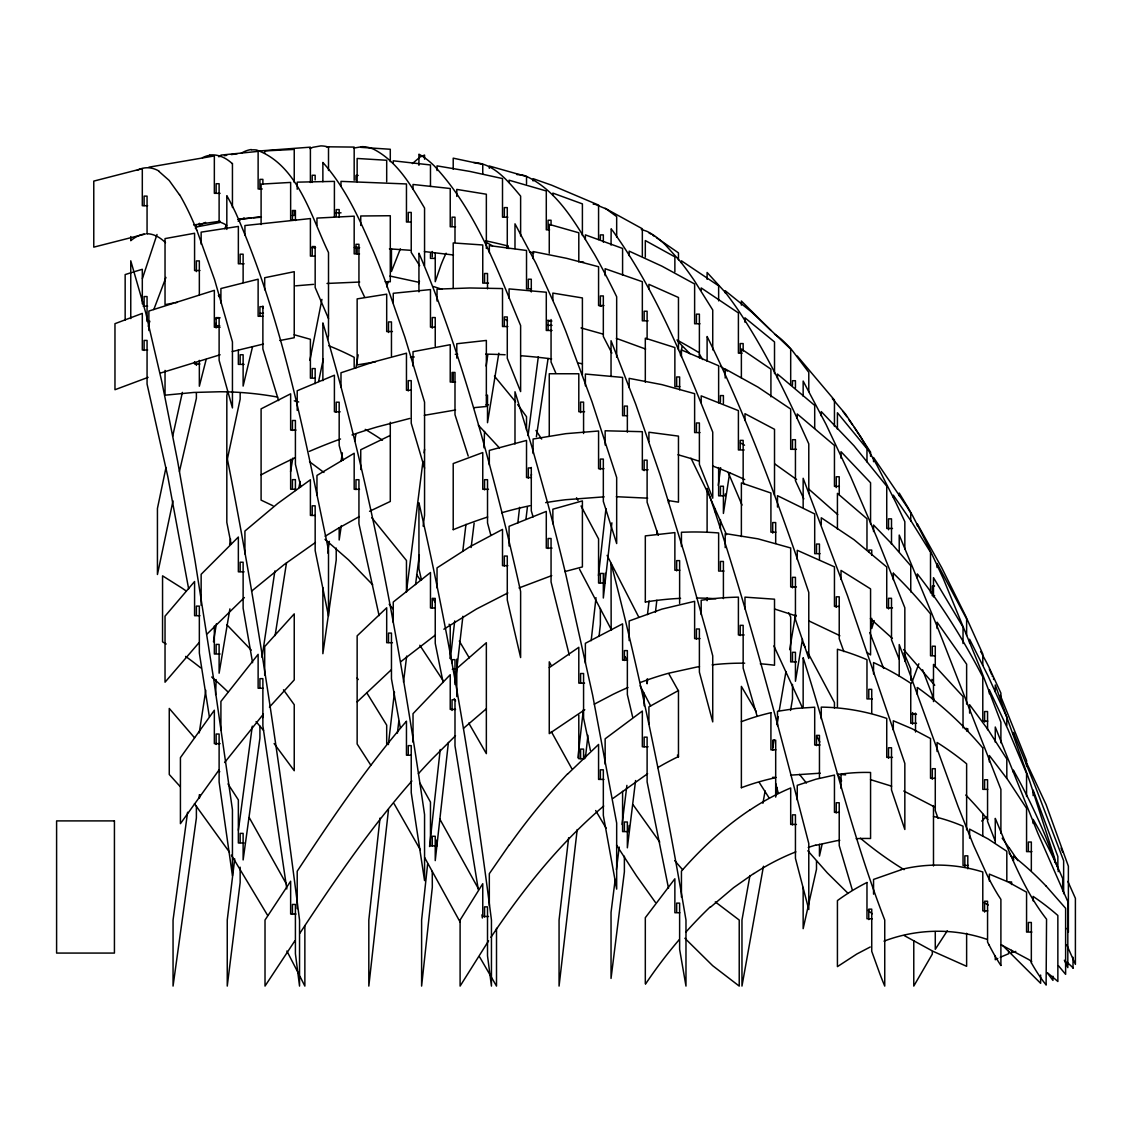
<?xml version="1.0" encoding="UTF-8"?>
<svg xmlns="http://www.w3.org/2000/svg" width="1132" height="1132" viewBox="0 0 1132 1132"><rect width="100%" height="100%" fill="white"/><g stroke="black" fill="none" stroke-linecap="round" stroke-linejoin="round"><path stroke-width="1.5" d="M427.641 864.027L421.613 920.047L421.613 986.085L432.311 887.304L432.268 871.357M429.552 846.538L440.221 749.54M380.027 818.082L368.82 920.047L368.82 986.085L388.502 809.55M595.998 597.682L591.173 640.698M598.46 575.594L605.96 508.593M599.083 636.085L600.37 624.482L600.37 608.535M450.409 658.683L454.71 620.93M448.413 742.422L435.24 860.617L435.24 836.265L432.268 836.265L432.268 845.845M585.4 757.832L587.947 735.319M388.375 744.587L394.474 692.048M517.833 522.942L519.616 507.32M583.362 709.764L577.872 757.832M577.207 829.572L559.067 986.085L559.067 920.047L568.646 837.722M611.888 522.814L603.328 598.021L603.328 573.443L600.37 573.443L600.37 583.008M656.843 534.191L657.197 531.149M655.428 612.37L656.843 600.229M397.403 733.154L398.804 721.325M462.776 551.411L465.96 524.342M462.903 616.275L454.993 684.52L454.993 659.659L452.036 659.659L452.036 662.828M647.476 614.605L649.075 600.951M647.66 679.129L647.108 683.785L647.108 679.058M525.927 519.376L527.427 506.952M403.501 682.101L406.671 656.065M635.576 780.542L627.354 847.826L627.354 822.002L624.383 822.002L624.383 831.341M406.614 590.423L422.958 461.304M471.138 547.492L474.138 523.168M528.064 435.636L538.323 356.665M626.902 785.382L622.062 824.492M616.402 869.701L619.232 847.09M234.734 858.905L227.249 920.047L227.249 986.085L240.154 882.55L240.154 867.183M415.557 584.565L419.335 555.005M531.29 475.567L531.474 474.167M615.2 879.38L611.039 912.392L611.039 978.43L624.383 871.796L624.383 856.231M668.446 502.877L668.8 500.174M714.872 511.678L715.254 508.749M238.385 830.209L252.295 726.164M718.268 485.373L720.617 467.658M424.075 452.899L424.557 449.305M423.113 526.154L424.557 515.343L424.557 402.157L404.86 337.11L385.531 281.684A789.726 324.926 -90 0 0 373.716 251.856C360.103 220.4 345.968 188.237 322.875 162.442L322.875 181.714M536.37 436.711L548.086 358.49M483.972 447.791L484.553 431.462M187.587 812.252L173.054 920.047L173.054 986.085L196.388 817.912L196.388 805.984M327.714 553.039L329.37 541.365M486.166 366.075L487.75 355.038M262.03 657.423L274.892 570.938M262.879 717.603L263.232 715.226M199.232 732.885L205.783 690.308M199.869 794.777L199.345 798.202L199.345 794.692M342.373 452.842L341.114 461.064M341.34 525.616L339.175 540.006L339.175 527.809L359.339 516.546M275.104 635.576L286.509 562.717M213.467 641.802L216.368 623.874M215.618 694.581L216.141 679.582M290.57 471.676L292.82 458.106M354.698 441.324L355.972 433.768M795.57 614.492L789.669 649.683M355.972 367.787L358.179 354.825M802.461 639.269L795.442 681.252L795.442 652.301L792.485 652.301L792.485 661.046M790.561 710.443L792.485 698.968L792.485 684.379M229.909 608.875L219.113 673.2L219.113 644.405L216.141 644.405L216.141 653.206M785.948 671.587L779.269 710.472M229.626 544.534L230.56 539.044M298.975 487.623L300.051 481.397M729.701 472.709L723.405 513.433L723.405 486.236L720.433 486.236L720.433 495.377M776.849 724.423L778.193 716.669M777.274 788.014L775.689 797.112M772.774 747.644L774.132 739.904M765.119 790.928L762.911 803.281M749.95 875.545L741.969 920.047L741.969 986.085L763.463 866.235M309.885 360.4L321.927 299.4M498.83 353.212L487.51 422.703L487.51 395.195L486.222 395.195M680.445 355.193L682.087 346.59M418.939 283.623L419.448 281.047M318.601 381.484L323.313 358.943M227.702 391.304L226.825 395.62L226.825 522.376L231.098 543.954M226.825 461.658L240.154 399.186L240.154 393.639M165.994 467.516L157.433 508.466L157.433 574.504L172.998 500.882M172.687 436.259L182.365 392.394M179.45 471.45L196.388 398.294L196.388 392.804M822.087 844.373L819.455 856.061L819.455 844.345M327.629 339.473L328.506 335.652L328.506 252.563C311.003 216.24 297.886 164.975 256.582 150.018A134.368 55.284 90 0 0 251.516 149.905M507.079 248.446L507.688 246.026M252.521 346.788L243.125 386.083L243.125 354.769L240.154 354.769L240.154 363.103M206.165 359.467L199.345 386.224L199.345 360.372M215.604 325.082L216.141 323.228M262.879 308.13L263.332 306.602M386.691 286.82L388.333 281.302M142.42 278.5L157.008 234.465M874.173 620.577L871.739 628.543L871.739 618.341M148.179 326.313L149.849 321.205M224.914 228.82L226.075 225.325M153.796 309.56L165.951 277.411M911.684 683.02L918.859 663.777M400.346 248.899L391.46 271.524L391.46 248.63M294.829 940.876L265.015 986.085L265.015 920.047L290.641 881.22L290.641 914.048L295.976 914.048M299.796 933.348C331.662 884.955 364.334 836.916 401.818 792.655A774.147 705.59 -90 0 1 411.864 781.023M488.6 940.819L460.101 986.085L460.101 920.047L482.756 883.696L482.756 916.481L488.5 916.481M490.934 937.31C523.083 889.299 559.533 843.581 603.71 806.041M947.272 930.815L935.273 949.309L935.273 931.594M509.315 844.783L489.321 873.692L489.321 905.784M219.099 769.873L180.427 823.672L180.427 757.633L214.344 710.245L214.344 743.639L220.089 743.639M224.603 762.558L263.402 714.122M269.43 707.132L294.235 679.908L294.235 613.869L264.69 646.584L264.69 675.238M199.204 642.467L165.031 682.2L165.031 616.162L194.577 581.508L194.577 615.709L199.911 615.709M412.388 163.588L419.731 157.32M207.326 633.764L244.385 597.555M567.797 773.892L598.573 744.446L598.573 779.424L603.908 779.424M981.727 821.068L986.071 816.837M357.146 701.882L391.318 669.748M455.503 735.729L431.632 759.445A774.147 705.59 -90 0 0 418.359 773.736M456.79 668.474L486.35 642.721L486.35 753.643L468.761 723.079M710.726 906.987L733.55 887.7L753.771 873.479M463.554 728.301L486.35 708.774M251.615 591.116L284.274 564.486L315.432 542.497M400.827 661.654L435.395 635.038M612.964 798.428L647.617 773.708M549.261 667.625L578.806 647.32L578.806 683.12L584.551 683.12M749.639 810.13C724.169 827.124 701.585 848.137 681.436 871.131L681.436 897.124M443.843 629.208L476.459 609.016L507.858 592.942M325.153 536.243L339.246 527.71M584.791 709.693L549.261 733.663L549.261 661.824L551.1 665.163M657.72 767.609L663.861 764.128A354.047 322.691 90 0 1 678.45 756.558M594.314 704.161L612.964 694.383A375.98 342.685 90 0 1 627.963 687.52M420.68 156.768L424.557 155.056L424.557 159.188M997.759 958.464L995.269 959.738L995.269 955.62M870.239 946.989L856.825 954.007L837.425 966.629L837.425 900.591A232.612 212.009 90 0 1 866.956 882.493M369.556 511.282L390.285 501.462L390.285 422.264M1000.249 957.262L1008.612 953.738L1008.612 951.333M390.285 435.424L360.74 449.758L360.74 469.539M519.008 587.961L551.737 575.608M148.122 377.352L114.969 389.719L114.969 323.681L142.307 313.394L142.307 350.029L147.641 350.029M884.021 941.145C916.75 928.636 953.71 927.957 986.849 939.305M160.645 373.008L220.117 354.783M131.567 272.543L125.157 274.581L125.157 319.988M132.642 272.218L142.307 269.289L142.307 303.857M564.797 571.589L582.4 566.934L582.4 500.896L552.855 509.202L552.855 523.791M1015.772 951.432L1011.569 952.705L1011.569 950.371M815.847 845.279L836.364 840.807A219.566 200.123 90 0 1 839.788 840.284M901.213 869.744L873.55 879.423L873.55 894.167M232.23 351.571L263.445 344.043M409.77 418.458L377.296 426.906A677.927 617.888 90 0 0 352.024 434.929M145.391 233.984L93.772 247.144L93.772 181.106L142.307 168.626L142.307 205.713L147.641 205.713M148.872 167.182L214.344 155.933L214.344 193.331L220.089 193.331M195.808 227.065L219.75 222.523M279.845 340.534L294.235 337.732L294.235 271.694L264.69 277.722L264.69 289.778M424.33 415.331L455.559 409.968M173.238 303.093L165.031 304.635L165.031 238.597L194.577 233.263L194.577 270.52L199.911 270.52M175.29 302.725L177.342 302.343M218.589 156.683L220.91 156.287M224.405 155.707L226.725 155.325M209.731 155.296L207.864 155.678A124.478 51.209 90 0 0 202.444 157.716M215.278 318.559L220.117 317.809M144.104 234.112L142.292 234.465A125.228 51.52 -90 0 0 130.774 240.691L130.76 236.546M375.583 361.83L357.146 364.928L357.146 298.89L386.691 294.164L386.691 331.535L392.436 331.535M193.629 224.943L220.16 221.235M218.391 295.41L219.75 295.197M231.367 154.603L237.196 153.726M237.791 219.679L251.049 217.91M790.589 775.151L820.261 773.198M220.91 155.098L258.124 151.391L258.124 188.973L262.228 188.973M253.469 217.613L259.511 216.905M257.19 151.136L310.394 147.16L310.394 182.507M474.011 407.662L486.35 406.473L486.35 340.435L456.79 343.746L456.79 358.108M410.492 357.33L414.27 356.962M239.517 219.07L261.407 217.188M295.594 285.844L313.55 284.358M260.035 313.408L263.445 313.196M327.021 283.453L359.693 282.038M292.183 215.519L294.235 215.448L294.235 211.316M455.276 354.316L457.696 354.245M604.106 496.849L565.83 499.707A515.442 469.794 90 0 0 545.666 502.636M312.092 247.724L315.616 247.639M473.671 162.499C494.132 163.418 508.466 181.672 520.621 196.105L520.621 236.008M326.271 146.792L354.175 147.089L354.175 180.285M215.108 325.705L219.75 325.719M358.193 175.418L355.972 175.418L355.972 180.186M507.844 217.203L502.509 217.203L502.509 178.559L469.78 171.413L437.037 165.88L437.037 170.55M295.976 220.103L290.641 220.103L290.641 182.422L261.096 184.12L261.096 224.575M411.383 222.028L406.459 222.028L406.459 183.95L340.987 181.375L340.987 186.101M455.559 226.782L450.225 226.782L450.225 188.506L413.024 184.474L413.024 189.171M549.572 229.838L546.289 229.838L546.289 190.954L509.075 180.214L509.075 182.521M359.509 253.893L354.175 253.893L354.175 216.17L316.96 218.08L316.96 225.211M315.319 256.129L310.394 256.129L310.394 218.561L244.922 225.537L244.922 235.102M435.395 258.393L430.471 258.393L430.471 253.54M580.603 262.03L583.574 262.03M244.102 263.798L238.357 263.798L238.357 226.428L201.142 232.145L201.142 244.144M488.5 283.113L482.756 283.113L482.756 244.979L453.21 242.941L453.21 288.335M531.446 288.83L526.522 288.83L526.522 250.469L489.321 245.602L489.321 252.634M603.908 305.541L598.573 305.541L598.573 266.742L566.651 258.337L533.087 251.559L533.087 258.549M143.127 306.164L147.641 306.164M262.879 306.673L259.921 306.673L259.921 315.927M263.048 316.281L258.124 316.281L258.124 279.208L220.91 288.533L220.91 303.051M551.058 320.865L548.086 320.865L548.086 329.497M648.084 320.837L642.339 320.837L642.339 281.712L605.139 268.723L605.139 275.628M699.958 323.766L694.624 323.766L694.624 283.99L661.88 266.147L629.151 251.134L629.151 255.69M547.52 325.323L552.034 325.323M507.844 326.54L502.509 326.54L502.509 288.561L469.78 287.981L437.037 289.127L437.037 301.013M435.395 327.162L430.471 327.162L430.471 289.566L393.257 293.287L393.257 302.852M220.089 327.247L214.344 327.247L214.344 290.344L148.872 311.045L148.872 330.544M552.034 330.473L546.289 330.473L546.289 292.24L509.075 288.901L509.075 298.31M742.097 353.17L738.404 353.17L738.404 312.913L701.189 287.938L701.189 290.174M199.911 364.009L194.577 364.009L194.577 361.66M244.102 364.377L238.357 364.377L238.357 350.113M315.319 378.173L310.394 378.173L310.394 339.303L294.221 334.761M455.559 382.05L450.225 382.05L450.225 344.708L413.024 351.684L413.024 366.145M679.794 386.564L674.87 386.564L674.87 347.552L645.311 338.185L645.311 382.206M411.383 390.257L406.459 390.257L406.459 353.198L373.716 361.929L340.987 372.768L340.987 387.413M486.038 404.789L488.5 404.789M340.166 411.807L334.407 411.807L334.407 375.216L297.207 390.752L297.207 410.435M584.551 411.708L578.806 411.708L578.806 373.772L549.261 373.744L549.261 435.65M627.51 415.699L622.586 415.699L622.586 377.423L585.371 374.041L585.371 385.814M295.976 430.103L290.641 430.103L290.641 393.823L261.096 408.864L261.096 500.118L273.01 505.778M699.958 432.58L694.624 432.58L694.624 393.681L661.88 384.625L629.151 378.357L629.151 387.696M796.433 449.319L790.688 449.319L790.688 409.062L757.945 387.102L725.202 368.99L725.202 378.031M744.149 449.97L738.404 449.97L738.404 410.633L701.189 395.86L701.189 402.751M531.29 467.94L528.333 467.94L528.333 478.199M603.908 468.69L598.573 468.69L598.573 430.995L565.83 433.669L533.087 439.032L533.087 453.479M648.084 469.766L642.339 469.766L642.339 431.688L605.139 430.783L605.139 445.003M531.446 477.534L526.522 477.534L526.522 440.433L489.321 450.423L489.321 464.997M839.378 486.378L834.454 486.378L834.454 445.456L797.253 413.987L797.253 418.401M295.976 489.25L290.641 489.25L290.641 459.394M359.509 489.307L354.175 489.307L354.175 453.253L316.96 475.44L316.96 495.434M488.5 489.307L482.756 489.307L482.756 452.559L453.21 463.554L453.21 529.592M723.971 495.844L718.636 495.844L718.636 467.544M315.319 515.428L310.394 515.428L310.394 479.784L277.665 503.542L244.922 531.035L244.922 553.987M892.483 528.46L886.738 528.46L886.738 486.194L853.995 445.739L821.266 411.595L821.266 415.925M775.844 532.153L770.92 532.153L770.92 493.014L741.375 482.911L741.375 536.568M552.034 548.1L546.289 548.1L546.289 511.395L509.075 526.323L509.075 545.992M820.035 553.661L814.7 553.661L814.7 513.956L777.486 495.689L777.486 507.079M507.844 565.66L502.509 565.66L502.509 529.394L469.78 546.827L437.037 567.854L437.037 587.918M679.794 570.231L674.87 570.231L674.87 532.592L645.311 535.889L645.311 601.927M723.971 571.066L718.636 571.066L718.636 532.96A361.83 329.78 -90 0 0 690.732 531.998L681.436 532.252L681.436 546.487M244.102 571.83L238.357 571.83L238.357 537.035L201.142 574.32L201.142 605.365M934.537 586.022L932.315 586.022L932.315 594.682M796.433 586.942L790.688 586.942L790.688 547.973L757.945 538.832L725.202 533.568L725.202 547.633M932.16 595.616L934.622 595.616M839.378 606.427L834.454 606.427L834.454 566.863L797.253 550.308L797.253 559.463M435.395 607.983L430.471 607.983L430.471 572.523L393.257 602.026L393.257 622.374M892.483 607.898L886.738 607.898L886.738 567.005L853.995 539.681L821.266 517.763L821.266 524.498M744.149 634.953L738.404 634.953L738.404 597.158A323.794 295.112 -90 0 0 701.189 600.257L701.189 614.619M699.958 638.59L694.624 638.59L694.624 601.318L661.88 609.129L629.151 620.973L629.151 640.585M392.436 642.707L386.691 642.707L386.691 607.785L357.146 635.844L357.146 743.993L370.801 765.175M220.089 654.013L214.344 654.013L214.344 626.01M935.442 655.824L930.518 655.824L930.518 613.926A479.968 437.461 -90 0 0 893.318 573.202M627.51 660.211L622.586 660.211L622.586 623.845L585.371 643.301L585.371 663.211M796.433 661.909L790.688 661.909L790.688 617.067L788.679 612.752M452.276 669.267L456.79 669.267M263.048 688.256L258.124 688.256L258.124 654.338L220.91 701.43L220.91 730.451M872.305 698.925L866.971 698.925L866.971 659.687A293.259 267.279 90 0 0 837.425 649.244L837.425 707.033M455.559 709.396L450.225 709.396L450.225 674.714L413.024 713.669L413.024 742.238M912.548 713.669L915.519 713.669M911.982 714.32L916.496 714.32M987.712 721.141L982.788 721.141L982.788 676.95C963.997 640.811 942.489 605.988 917.316 573.938L917.316 578.141M916.496 723.277L910.751 723.277L910.751 683.261A315.262 287.344 -90 0 0 873.55 662.56L873.55 673.936M965.016 728.796L967.803 728.796L967.803 731.399M820.035 744.969L814.7 744.969L814.7 707.203L796.093 708.434L777.486 711.321L777.486 725.754M648.084 746.766L642.339 746.766L642.339 711.066L605.139 738.814L605.139 764.185M775.844 749.823L770.92 749.823L770.92 712.721M411.383 755.228L406.459 755.228L406.459 721.183C365.99 768.119 331.209 819.54 297.207 871.23L297.207 908.699M892.483 757.379L886.738 757.379L886.738 718.41A251.191 228.947 -90 0 0 821.266 707.118L821.266 718.976M584.551 758.709L578.806 758.709L578.806 715.07M772.562 777.359L775.844 777.359M935.442 778.307L930.518 778.307L930.518 738.531L912.095 728.753L893.304 720.759L893.304 729.914M987.712 789.358L982.788 789.358L982.788 747.672M839.378 812.366L834.454 812.366L834.454 775.08L815.847 779.241L797.253 785.339L797.253 799.999M796.433 824.45L790.688 824.45L790.688 787.971A276.533 252.04 90 0 0 749.681 810.201M627.51 831.61L622.586 831.61L622.586 791.367M628.741 831.61L629.151 825.469M244.102 842.986L238.357 842.986L238.357 799.914L228.013 783.938M435.395 845.873L430.471 845.873L430.471 802.093L420.043 783.259M436.216 845.873L437.037 845.873L437.037 839.902M1031.903 851.632L1026.568 851.632L1026.568 808.347L1007.961 780.005L989.354 755.511L989.354 761.864M968.369 865.442L963.035 865.442L963.035 826.19A216.056 196.911 -90 0 0 933.49 816.441M1008.612 881.941L1011.569 881.941L1011.569 884.502M987.712 910.836L982.788 910.836L982.788 871.98A182.917 166.715 90 0 0 901.171 869.489M679.794 912.732L674.87 912.732L674.87 878.786L645.311 917.698L645.311 983.736M872.319 918.76L866.971 918.76L866.971 882.536M1031.903 932.075L1026.568 932.075L1026.568 892.172L1007.961 881.899L989.354 874.13L989.354 881.021M385.191 281.741L390.285 281.783L390.285 215.731L360.74 215.986L360.74 225.452M616.332 496.707L647.688 498.165M354.358 247.568L359.651 247.667M360.74 147.33L390.285 149.268L390.285 161.65M389.422 248.856L409.94 250.257M837.156 773.977L845.59 774.882M424.401 251.559L453.507 254.997M593.21 204.156L594.456 204.326M668.234 500.542L678.464 502.155L678.464 436.117L648.905 432.226L648.905 441.622M389.974 276.052L418.359 282.193M595.701 204.567L606.327 209.024L616.671 216.594L616.671 237.225M641.32 229.386L646.881 231.324A220.202 90.602 90 0 1 656.956 237.607L661.187 241.031A315.715 129.897 90 0 1 665.262 244.767L680.233 261.379A568.335 233.843 90 0 1 694.468 280.821L712.736 309.984L712.736 349.887M294.263 400.827L298.735 401.973M870.508 779.651L891.62 786.174M581.027 327.912L602.38 333.912M774.543 609.002L796.32 616.006M433.386 286.495L441.905 289.283M616.332 338.355L645.622 349.052M599.889 305.852L601.262 306.333M808.8 620.874L837.737 634.642A368.593 335.949 -90 0 1 839.845 635.802M903.761 791.013L934.141 806.734M1001.013 944.753L1028.521 959.441A269.275 245.418 -90 0 1 1031.691 961.464M605.139 208.302L642.339 228.777L642.339 256.157M984.189 902.699L988.208 905.034M166.192 644.009L162.555 641.872L162.555 575.834L181.601 587.833A371.777 338.864 -90 0 1 185.86 590.763M904.171 935.541L933.065 951.333L966.629 966.318L966.629 933.306M648.905 232.824L650.787 234.013M504.999 319.295L507.504 320.894M652.669 235.201L654.551 236.418M656.418 237.621L678.464 252.875L678.464 259.766M159.202 171.639L169.149 180.427L179.45 194.746M382.46 440.207L377.211 436.711A314.654 286.792 -90 0 0 365.212 429.368M774.797 463.936L796.588 479.515M866.574 652.173L870.565 654.933L870.565 588.895L841.019 570.401L841.019 579.414M309.503 461.686L323.95 472.469M872.305 913.779L867.947 910.369M325.011 539.341L348.628 559.958L372.711 584.82M808.927 489.222L837.737 514.593M715.268 901.879L739.224 920.047L739.224 986.085L712.707 965.723L684.888 938.272M870.381 618.652L892.412 638.434M848.08 893.389L827.28 872.843L807.838 850.783M165.513 242.673L164.281 241.54A121.393 49.95 -90 0 0 147.061 233.744M226.825 624.722L251.262 650.093M677.827 341.355L689.996 353.75M832.345 398.648L845.406 413.972L860.716 436.839L877.088 465.493L895.766 502.424L904.836 521.682L904.836 549.204M478.312 425.123L499.453 447.918M509.004 248.644L507.278 246.875L507.278 207.595L504.32 207.595L504.32 216.693M903.534 649.542L934.735 685.256M1002.57 945.39L1040.633 983.312L1040.633 975.048M1046.11 886.045L1065.622 908.303L1065.622 974.341L1058.505 965.794M770.92 330.445L741.375 301.013L741.375 305.145M797.253 356.014L834.454 400.091L834.454 426.424M371.763 517.72L406.459 560.496L406.459 592.22M682.596 869.701L674.757 860.688M494.443 376.135L515.598 401.86M180.313 786.726L169.262 774.486L169.262 708.448L194.577 737.823M256.073 721.593L263.558 730.423M1046.11 984.727L1046.548 919.184C1023.342 889.526 1009.928 852.99 995.269 818.394L995.269 843.17M806.409 783.019L799.489 774.387M389.196 604.191L392.945 608.875M194.435 803.678L229.471 852.198M274.114 743.554L294.235 770.736L294.235 704.698L283.467 689.812M659.744 842.081L633.071 804.739M612.002 229.881L611.167 228.777L611.039 245.12M1047.086 972.629L1052.944 980.383L1052.944 976.251M517.678 404.619L518.371 405.539M612.61 230.673C656.702 291.787 684.888 362.665 712.736 432.127L712.736 498.179L699.392 464.417L699.392 422.972L696.421 422.972L696.421 431.533M519.064 406.459L526.522 416.718L526.522 430.004M655.371 902.346L636.509 875.885L616.53 845.137M842.958 411.44L846.807 416.732M848.703 419.392L852.467 424.755M416.59 574.589L420.128 579.669M1009.404 848.094L1017.852 860.589M218.618 770.128L219.75 771.755M419.816 645.268L442.711 680.021M854.335 427.443L870.565 452.149L870.565 456.281M1013.692 859.853L1009.107 853.019M535.974 430.429L541.662 439.046M357.146 677.955L358.221 679.568M768.812 797.466L759.374 782.665M432.82 598.559L435.183 602.182M231.395 855.113L267.548 915.264M699.392 354.259L702.774 359.551M366.641 692.572L386.691 725.131L386.691 744.092M449.093 624.213L450.225 626.067L450.225 658.456M756.289 711.646L741.375 686.374L741.375 787.702M419.647 265.638L411.227 252.408L411.227 212.42L408.256 212.42L408.256 221.348M454.215 698.628L455.616 700.934M606.214 828.299L595.673 810.54M459.309 641.052L469.271 657.904M249.196 817.516L286.325 883.908M841.628 780.938L837.737 774.302M394.134 803.777L420.382 849.92M980.595 651.508L981.218 652.598M479.671 957.007L496.509 986.085L496.509 928.311M678.464 690.959L668.998 674.049M677.403 755.129L678.464 756.997L678.464 690.52L648.905 706.877L648.905 724.324M478.015 888.04L439.669 818.818M981.84 653.688L986.071 661.541A412.572 169.743 -90 0 1 988.943 667.158L1000.9 693.138L1000.9 701.387M571.745 768.529L551.298 731.569M1026.922 763.605L1046.11 804.654L1068.382 866.221L1068.382 932.259L1067.066 928.311M424.627 857.547L460.087 922M576.528 497.755L578.042 500.486M579.542 569.269L611.535 630.043M581.041 505.976L598.573 538.917L598.573 583.051L605.139 583.051L605.139 573.216M819.823 742.012L817.163 736.974M650.631 705.929L640.118 685.78M286.891 951.036L298.197 972.912M607.092 555.373L638.83 617.251M690.973 458.149L708.83 494.882M989.156 945.178L987.557 942.05L987.557 901.228L984.599 901.228L984.599 912.095M625.105 656.546L626.463 659.206M299.867 976.208L304.862 986.085L304.862 925.552M611.874 353.085L603.328 336.529L603.328 295.933L600.37 295.933L600.37 304.706M807.555 652.131L834.454 702.576L834.454 708.009M805.234 647.447L802.928 642.764M802.475 707.882L773.906 645.905M1064.363 960.219L1067.816 967.619L1067.816 901.581L1037.846 833.265L995.269 727.013L995.269 742.153M364.603 297.079L358.943 285.108L358.943 244.286L355.972 244.286L355.972 253.002M709.382 496.071L726.546 534.7M803.819 498.858L795.442 480.69L795.442 439.711L792.485 439.711L792.485 448.385M1067.872 881.418L1075.4 898.327L1075.4 964.365L1066.641 944.64M728.258 472.638L742.026 505.084M990.613 672.153L989.991 670.668M989.354 669.196L989.679 669.932M555.755 372.966L551.058 362.056L551.058 319.521M990.939 672.889L991.561 674.375M992.184 675.846L992.495 676.596M993.429 678.818L993.74 679.554M903.987 652.938L910.751 668.913L910.751 680.261M744.106 483.944L743.158 481.694L743.158 440.362L740.201 440.362L740.201 448.937M1000.363 695.444L1026.568 760.662L1026.568 766.435M196.756 229.994L214.627 279.802L232.442 341.892L232.442 407.93L219.113 360.344L219.113 317.639L216.141 317.639L216.141 327.969M931.905 679.37L932.315 680.36M1061.08 848.094L1062.679 852.099M328.506 318.601L315.163 287.514L315.163 246.535L312.206 246.535L312.206 255.209M899.034 658.909L891.507 639.835L891.507 598.29L888.535 598.29L888.535 608.959M995.042 840.567L987.557 821.393L987.557 779.75L984.599 779.75L984.599 788.254M883.639 668.418L869.829 632.59M922.608 669.79L933.942 699.435M600.37 469.511L600.37 459.083L603.328 459.083L603.328 501.419L616.671 543.544L616.671 477.506L591.965 401.648L565.83 331.336A1134.222 466.667 -90 0 0 556.265 308.088L536.087 263.586L514.989 223.825L514.989 248.587M938.074 818.379L935.273 810.639L935.273 768.699L932.315 768.699L932.315 779.241M843.864 651.593L839.222 638.717L839.222 596.819L836.251 596.819L836.251 607.375M658.258 535.266L647.108 502.254L647.108 460.158L644.15 460.158L644.15 470.657M468.224 456.083L454.993 414.68L454.993 372.442L452.036 372.442L452.036 380.805M852.339 890.021L839.222 845.646L839.222 802.758L836.251 802.758L836.251 813.002M533.087 516.942L531.29 510.787L531.29 467.459M424.557 468.195L411.227 423.227L411.227 380.649L408.256 380.649L408.256 390.993M278.613 400.629L262.879 348.967L262.879 306.093M757.039 715.948L743.158 668.149L743.158 625.345L740.201 625.345L740.201 635.618M775.689 783.528L778.321 793.348M490.764 534.941L487.524 522.927L487.524 479.699L484.553 479.699L484.553 489.831M343.152 460.314L339.175 445.456L339.175 402.2L336.218 402.2L336.218 412.331M611.167 629.788L611.039 563.283C641.688 680.926 665.687 800.225 685.978 920.047L685.978 986.085L679.625 949.338L679.625 903.124L676.667 903.124L676.667 912.35M569.297 655.145L551.058 581.933L551.058 538.492L548.086 538.492L548.086 548.567M300.829 486.703L295.41 464.29L295.41 420.496L292.438 420.496L292.438 430.471M632.632 716.995L627.354 694.595L627.354 650.603L624.383 650.603L624.383 660.508M421.5 580.079L418.939 568.872L418.939 502.834C450.649 640.457 473.615 779.99 491.444 920.047L491.444 986.085L487.51 955.79L487.51 906.874L484.553 906.874L484.553 916.962M590.423 750.431L583.574 718.127L583.574 673.512L580.603 673.512L580.603 683.219M379.093 615.624L358.943 523.791L358.943 479.713L355.972 479.713L355.972 489.59M226.825 456.338C257.431 609.823 279.76 764.836 299.541 920.047L299.541 986.085L295.41 953.668L295.41 904.44L292.438 904.44L292.438 914.387M443.121 682.455L435.24 643.316L435.24 598.389L432.268 598.389L432.268 607.997M668.503 888.238L647.108 781.858L647.108 737.158L644.15 737.158L644.15 746.837M400.403 728.117L391.46 678.79L391.46 633.099L388.502 633.099L388.502 642.495M188.648 588.866L167.819 476.643L147.061 384.045L147.061 340.421L144.104 340.421L144.104 350.467M252.592 662.715L243.125 608.266L243.125 562.222L240.154 562.222L240.154 571.504M209.349 716.683L199.345 653.065L199.345 606.115L196.388 606.115L196.388 615.101M478.327 889.71L454.993 745.832L454.993 699.788L452.036 699.788L452.036 710.472M481.921 914.854L482.373 918.01M286.806 888.945L262.879 725.81L262.879 678.648L259.921 678.648L259.921 687.577M1073.023 957.262L1073.023 968.256M1063.641 893.714L1063.641 860.702L1035.384 786.641L1013.381 732.404L1013.381 734.286M1062.679 890.884L1062.679 878.503A561.868 512.103 90 0 0 1033.162 819.412L1033.134 823.459M1058.236 871.668L1058.236 868.909L1046.11 837.779A609.936 555.925 90 0 0 1013.423 770.284M1057.854 868.909L1057.854 856.528L1033.134 790.094L1033.134 795.612M1054.713 862.485L1054.713 858.353L1029.922 781.915L995.269 684.959L995.269 691.836M1033.134 900.874L1033.134 896.417A273.576 249.351 90 0 1 1057.854 915.477L1057.868 981.486A269.275 245.418 -90 0 0 1047.68 973.053M1031.337 870.522L1031.337 842.038L1028.365 842.038L1028.365 850.571M1031.337 962.908L1031.337 922.467L1028.365 922.467L1028.365 931.254M1026.568 796.504L1026.568 773.467L1007.961 729.362L989.354 689.827L989.354 693.746M1013.381 770.326L1013.381 772.321M1013.381 860.645L1013.381 856.231A320.483 292.098 -90 0 1 1046.081 886.073M1006.801 725.626L1006.801 717.108L988.208 676.271L969.6 639.255L969.6 643.202M1006.815 777.981L1006.815 758.992L988.208 729.928L969.6 704.684L969.6 713.118M1006.815 881.474L1006.815 851.292L988.208 838.996L969.6 829.119L969.6 838.204M1000.9 742.861L1000.9 722.23L980.538 668.984L943.395 578.848L926.924 543.445L912.548 515.626A616.36 253.596 -90 0 0 908.105 507.73L899.218 493.071L899.218 495.83M1000.9 833.421L1000.9 789.4L938.004 628.515L899.218 535.068L899.218 551.581M1000.9 965.426L1000.9 899.388L998 894.903A318.842 131.185 -90 0 1 986.962 874.739L973.647 845.505L958.026 806.352L899.218 644.561L899.218 676.2M987.557 729.772L987.557 711.533L984.599 711.533L984.599 722.159M982.788 665.319L982.788 653.971L965.568 615.865L941.767 567.769L917.316 523.847L917.316 525.871M982.788 814.092L982.788 835.727M967.803 868.81L967.803 855.834L964.832 855.834L964.832 866.489M966.629 635.462L966.629 618.963L937.084 563.481L937.084 567.5M966.629 704.104L966.629 664.201L937.084 622.19L937.084 628.486M966.629 728.315L966.629 731.06M966.629 829.855L966.629 763.817A314.073 286.269 90 0 0 937.084 742.493L937.084 751.464M963.035 643.528L963.035 627.086L933.49 577.66L933.49 596.918M963.035 727.947L963.035 696.562L933.49 664.413L933.49 701.571M935.273 666.974L935.273 646.216L932.315 646.216L932.315 654.763M933.49 805.574L933.49 865.98M932.315 696.336L932.315 698.84M932.315 951.587L932.315 954.106L913.779 986.085L913.779 940.692M930.518 592.913L930.518 552.218L911.614 521.852L893.304 495.165L893.304 497.245M917.316 687.704L917.316 694.369M915.519 713.174L915.519 732.022M912.548 712.58L912.548 724.197M910.751 521.045L910.751 512.938L906.534 506.117L873.536 457.498L873.536 461.672M910.751 591.923L910.751 565.745L892.158 544.237L873.536 525.022L873.536 531.516M904.836 661.428L904.836 607.771L876.663 537.191L850.698 476.742L826.02 424.33L803.154 381.06L803.154 396.2M893.304 573.216L893.304 579.726M891.507 544.365L891.507 518.852L888.535 518.852L888.535 529.748M888.535 758.214L888.535 747.771L891.507 747.771L891.507 789.994L904.836 829.487L904.836 763.449L847.543 595.842L803.154 478.284L803.154 507.178M871.739 555.232L871.739 550.053L868.782 550.053L868.782 552.204M871.739 713.047L871.739 689.331L868.782 689.331L868.782 697.694M870.565 524.031L870.565 482.77L841.019 451.71L841.019 458.205M868.782 919.58L868.782 909.152L871.739 909.152L871.739 951.347L879.748 973.562A383.847 157.928 -90 0 0 883.073 982.024L884.743 986.085L884.743 920.047C851.66 834.567 830.973 744.941 803.154 657.706L803.154 707.245M866.971 461.927L866.971 448.753L837.425 412.755L837.425 429.269M866.971 549.43L866.971 518.739L837.425 493.368L837.425 529.139M841.019 788.438L841.019 774.076A218.872 199.487 90 0 1 870.565 772.477L870.565 838.515A219.566 200.123 90 0 0 856.174 838.685M839.222 494.698L839.222 476.77L836.251 476.77L836.251 487.609M819.455 559.689L819.455 544.053L816.497 544.053L816.497 552.558M819.455 778.208L819.455 735.376L816.497 735.376L816.497 745.62M816.497 860.914L816.497 869.249L803.154 928.679L803.154 887.403M814.7 428.405L814.7 405.412L777.486 374.069L777.486 378.498M808.786 391.615L808.786 372.357L792.174 350.396A323.469 133.081 -90 0 0 786.726 344.439L784.08 341.836A185.917 76.495 -90 0 0 774.557 334.195M808.786 493.411L808.786 443.885C788.127 397.841 766.222 352.066 738.121 310.026A570.585 234.763 -90 0 0 725.456 292.594L707.104 272.472L707.104 279.349M795.442 388.149L795.442 380.72L792.485 380.72L792.485 385.234M792.485 587.833L792.485 577.334L795.442 577.334L795.442 619.416L808.786 658.484L808.786 592.446C779.439 505.438 747.842 418.911 707.104 336.501L707.104 361.264M792.485 824.888L792.485 814.842L795.442 814.842L795.442 858.339L808.786 909.52L808.786 843.482C777.896 724.296 746.837 604.997 707.104 488.373L707.104 532.394M790.688 385.163L790.688 349.052L751.931 312.291L725.202 290.698L725.202 292.905M775.689 543.459L775.689 522.545L772.717 522.545L772.717 533.13M775.689 795.272L775.689 740.215L772.717 740.215L772.717 750.318M774.514 373.588L774.514 341.949L744.969 317.823L744.969 322.238M774.514 495.335L774.514 429.297L744.969 413.689L744.969 420.496M770.92 396.823L770.92 369.145L741.375 348.981L741.375 377.876M744.969 608.959L744.969 597.144L774.514 599.196L774.514 665.234A319.111 290.853 90 0 0 760.294 663.791M743.158 351.09L743.158 343.562L740.201 343.562L740.201 352.462M725.202 493.948L725.202 495.844M723.405 403.275L723.405 395.577L720.433 395.577L720.433 402.072M723.405 598.602L723.405 561.458L720.433 561.458L720.433 569.764M720.433 519.744L720.433 528.885M718.636 300.886L718.636 285.802L681.436 260.813L681.436 263.048M718.636 402.723L718.636 365.763L681.436 349.944L681.436 356.806M707.104 597.951L707.104 600.71M699.392 357.882L699.392 314.158L696.421 314.158L696.421 323.059M696.421 639.141L696.421 628.982L699.392 628.982L699.392 672.167L712.736 721.891L712.736 655.852L706.764 633.297L685.03 555.571L660.31 475.497L635.745 404.265L611.039 340.718L611.039 376.489M679.625 389.804L679.625 376.956L676.667 376.956L676.667 385.588M679.625 603.37L679.625 560.623L676.667 560.623L676.667 570.91M678.464 349.76L678.464 297.49L648.905 284.344L648.905 288.901M674.87 271.779L674.87 256.851L645.311 240.55L645.311 257.063M647.108 339.105L647.108 311.229L644.15 311.229L644.15 320.016M644.15 693.18L644.15 705.774M627.354 432.155L627.354 406.091L624.383 406.091L624.383 414.595M622.586 275.345L622.586 248.432L585.371 234.876L585.371 239.475M616.671 357.302L616.671 296.768C609.695 282.42 602.365 268.242 594.47 254.375C576.344 224.872 558.345 190.94 525.545 175.941A140.552 57.831 90 0 0 516.97 174.625M603.328 242.121L603.328 234.89L600.37 234.89L600.37 239.545M600.37 779.241L600.37 769.817L603.328 769.817L603.328 815.394L616.671 889.115L616.671 823.077L592.602 694.963L565.83 574.561A1808.611 744.134 90 0 0 547.959 504.179L531.941 446.956L514.989 391.743L514.989 444.013M598.573 239.574L598.573 205.09L551.581 185.167L533.087 178.672L533.087 180.979M585.371 754.704L585.371 756.7M583.574 433.528L583.574 402.115L580.603 402.115L580.603 412.671M583.574 758.398L583.574 749.101L580.603 749.101L580.603 758.624M582.4 235.527L582.4 203.887L552.855 193.105L552.855 195.411M582.4 374.819L582.4 297.942L552.855 293.089L552.855 300.093M578.806 261.931L578.806 232.782L549.261 224.377L549.261 253.257M551.058 225.141L551.058 220.231L548.086 220.231L548.086 229.343M531.29 291.957L531.29 279.222L528.333 279.222L528.333 287.952M526.522 183.837L526.522 176.55L489.321 166.022L489.321 168.328M504.32 326.257L504.32 316.946L507.278 316.946L507.278 358.278L520.621 391.587L520.621 325.549C497.443 270.138 476.119 210.736 434.377 166.008A243.394 100.14 -90 0 0 418.939 154.193L418.939 165.286M504.32 565.986L504.32 556.053L507.278 556.053L507.278 599.988L520.621 657.565L520.621 591.527A1833.387 754.322 90 0 0 505.962 528.488C482.614 435.155 456.96 341.793 418.939 253.2L418.939 291.886M487.51 288.816L487.51 273.505L484.553 273.505L484.553 282.208M486.35 248.488L486.35 194.223L456.79 189.412L456.79 196.416M482.756 174.073L482.756 164.423L453.21 158.169L453.21 169.177M456.79 659.135L456.79 696.605M454.993 242.135L454.993 217.174L452.036 217.174L452.036 226.103M453.21 373.716L453.21 381.965M435.24 252.903L435.24 281.698L440.942 265.114A132.543 54.534 -90 0 1 446.121 253.214M435.24 346.208L435.24 317.554L432.268 317.554L432.268 328.181M432.268 251.474L432.268 256.851M430.471 186.483L430.471 164.961L393.257 160.815L393.257 163.164M424.557 265.822L424.557 208.033C411.27 185.945 397.459 161.494 373.716 149.254A161.055 66.264 90 0 0 362.226 146.651L355.024 147.868A114.714 47.19 -90 0 0 353.608 148.377M408.256 754.605L408.256 745.62L411.227 745.62L411.227 792.612L424.557 880.625L424.557 814.587C400.403 648.919 370.914 483.491 322.875 322.903L322.875 380.677M391.46 356L391.46 321.927L388.502 321.927L388.502 332.483M386.691 181.686L386.691 160.263L357.146 158.466L357.146 181.856M357.146 247.059L357.146 253.936M354.175 367.207L354.175 357.316A314.809 286.934 90 0 0 328.818 345.798M339.175 217.415L339.175 209.59L336.218 209.59L336.218 216.269M336.218 548.029L336.218 560L322.875 653.702L322.875 587.664M334.407 216.82L334.407 181.375L297.207 182.153L297.207 189.27M328.506 170.479L328.506 147.103A149.452 61.496 -90 0 0 320.809 145.901L313.012 147.273A119.016 48.973 -90 0 0 309.998 148.589M315.163 179.931L315.163 175.262L312.206 175.262L312.206 182.45M315.163 383.663L315.163 368.565L312.206 368.565L312.206 377.112M312.206 515.499L312.206 505.82L315.163 505.82L315.163 550.548L328.506 616.077L328.506 550.039C304.565 436.315 283 320.229 235.909 213.297A326.073 134.156 90 0 0 226.825 195.68L226.825 229.428M295.41 220.528L295.41 210.495L292.438 210.495L292.438 219.396M295.41 490.51L295.41 479.643L292.438 479.643L292.438 488.401M294.235 182.422L294.235 149.41L264.69 150.924L264.69 153.301M262.879 184.162L262.879 179.365L259.921 179.365L259.921 188.704M259.921 726.107L259.921 738.149L243.125 859.938L243.125 833.378L240.154 833.378L240.154 842.59M243.125 282.59L243.125 254.191L240.154 254.191L240.154 262.808M232.442 163.489L232.442 207.51M219.113 221.914L219.113 183.724L216.141 183.724L216.141 193.119M219.113 294.745L219.113 296.796M216.141 744.46L216.141 734.031L219.113 734.031L219.113 781.957L232.442 875.8L232.442 809.762L213.976 681.181L195.114 561.147L177.639 461.248L161.918 382.149L145.787 312.998L130.76 260.799L130.76 318.573M199.345 223.287L199.345 225.593A124.52 51.223 90 0 1 205.6 222.396M199.345 294.645L199.345 260.912L196.388 260.912L196.388 271.609M196.388 225.367L196.388 227.815M196.388 362.636L196.388 365.381M165.031 370.405L165.031 395.181L193.756 392.45L219.75 391.757A391.163 356.523 -90 0 1 277.68 397.106M147.061 233.871L147.061 196.119L144.104 196.119L144.104 205.614M147.061 321.446L147.061 296.556L144.104 296.556L144.104 304.536M179.507 194.534A298.791 122.935 90 0 1 196.699 230.136M137.099 170.352A121.449 49.964 90 0 1 159.244 171.229M209.731 155.042A137.099 56.402 90 0 1 232.414 163.744M219.113 221.83A148.136 60.944 -90 0 1 226.697 225.296M195.397 228.508A156.966 64.581 -90 0 1 196.36 227.645M335.737 212.802A787.363 717.631 90 0 1 341.029 212.83M238.201 221.348A135.387 55.709 -90 0 1 240.154 219.948M243.125 218.349A126.232 51.931 -90 0 1 244.144 217.868M241.144 153.301A131.779 54.223 90 0 1 251.332 149.523M185.606 656.404A404.039 368.254 -90 0 1 200.732 667.894M211.712 677.021A404.039 368.254 -90 0 1 228.155 692.105M261.082 474.888A677.927 617.888 90 0 1 295.353 457.653M309.319 451.399A677.927 617.888 90 0 1 340.534 438.99M485.685 354.146A685.935 625.189 90 0 1 505.113 354.755M520.649 355.717A685.935 625.189 90 0 1 551.624 358.915M578.24 363.032A685.935 625.189 90 0 1 582.428 363.797M485.515 240.762A752.511 685.879 90 0 1 508.325 246.083M529.55 251.842A752.511 685.879 90 0 1 533.766 253.073M486.406 242.503A338.935 308.909 -90 0 1 492.505 245.828M509.471 844.911A680.841 620.548 -90 0 1 567.656 773.736M699.477 666.592A319.111 290.853 90 0 0 696.675 667.073L668.8 673.186A375.98 342.685 90 0 0 640.16 682.568M712.127 664.852A319.111 290.853 90 0 1 744.672 663.182M453.239 529.705A515.442 469.794 90 0 1 487.651 517.027M501.632 512.768A515.442 469.794 90 0 1 529.946 505.707M678.011 454.781A475.086 433.004 90 0 1 698.274 460.922M712.552 465.96A475.086 433.004 90 0 1 744.714 479.558M547.718 320.229A762.303 694.793 90 0 1 551.921 321.049M676.908 339.996A589.149 536.978 90 0 1 698.925 352.59M720.348 366.244A589.149 536.978 90 0 1 727.352 371.041M645.594 983.963A481.808 439.145 -90 0 1 679.356 939.518M686.02 931.933A481.808 439.145 -90 0 1 710.457 906.661M753.855 873.635A263.36 240.041 -90 0 1 795.853 851.872M808.248 847.401A263.36 240.041 -90 0 1 815.804 845.08M741.375 787.716A276.463 251.983 -90 0 1 775.562 777.726M741.375 721.664A278.26 253.625 90 0 1 770.92 712.721M645.339 602.054A364.575 332.284 90 0 1 680.573 598.347M696.449 598.021A364.575 332.284 90 0 1 715.848 598.757M740.469 442.952A518.937 472.978 90 0 1 744.545 445.201M904.086 869.673A398.04 362.792 -90 0 1 860.377 838.189M1000.872 965.497A284.373 117.006 -90 0 1 989.17 945.121M1046.081 984.882A256.073 105.361 90 0 1 1031.365 962.78M965.808 795.046A424.019 386.465 -90 0 1 987.783 819.653M1002.202 838.232A424.019 386.465 -90 0 1 1009.277 848.193M917.429 687.52A376.192 342.869 90 0 1 982.647 747.813M1066.74 962.115A241.498 99.361 90 0 1 1073.079 967.902M114.431 820.898L56.6 820.898L56.6 953.073L114.431 953.073L114.431 820.898"/></g></svg>
